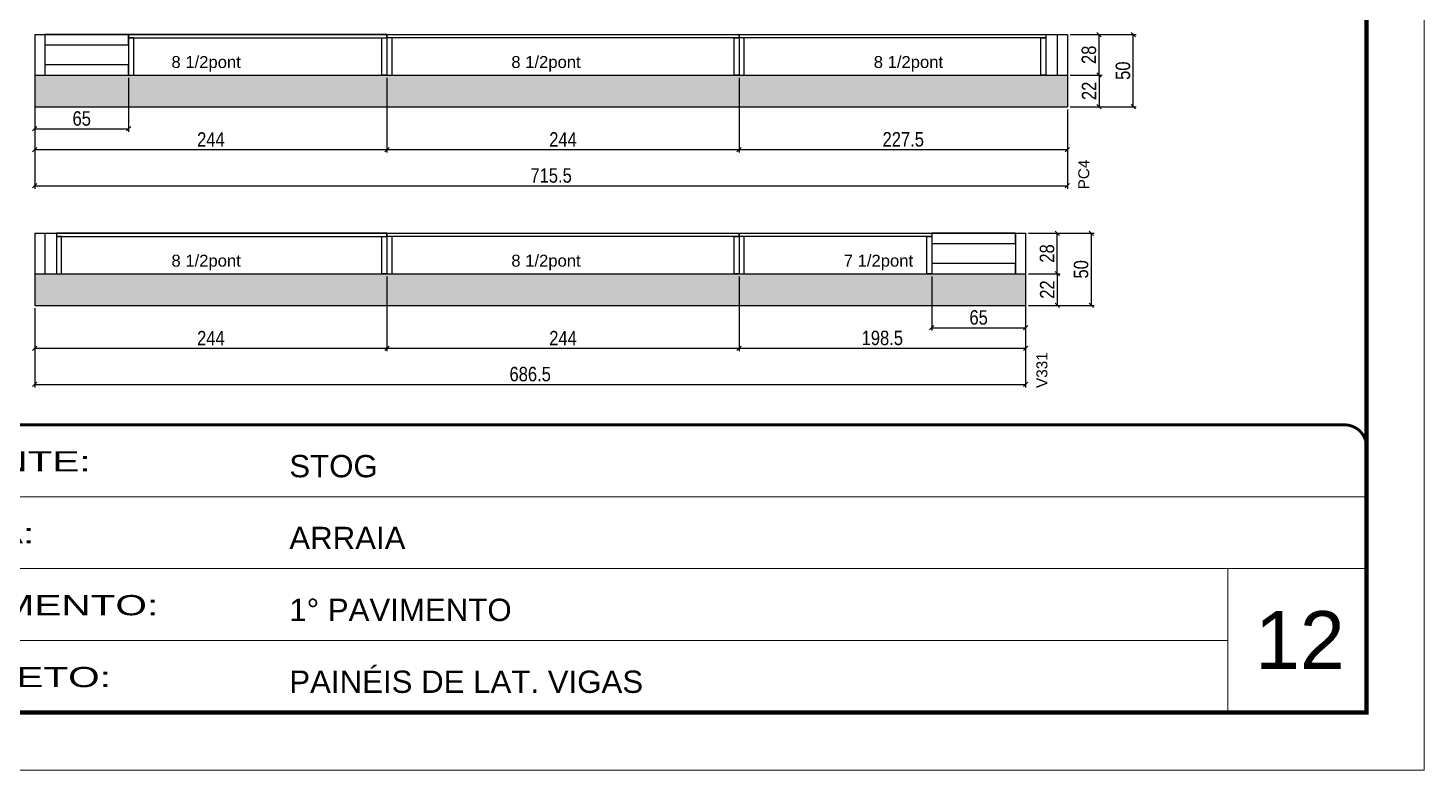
# Model space of a CAD drawing. Extents: x -3394 to 16474, y -5031 to 14397.
# Drawn here: x 9545 to 10512, y 11049 to 11564 of the extents above; entities that cross this region are included whole.
import ezdxf

# ---------------------------------------------------------------- set-up
doc = ezdxf.new("R2010")
doc.units = 0
doc.linetypes.add('CONTINUO', pattern=[0])
doc.linetypes.add('DASHED', pattern=[0.75, 0.5, -0.25])
doc.layers.get('0').update_dxf_attribs({"linetype": 'CONTINUOUS'})
doc.layers.get('Defpoints').update_dxf_attribs({"linetype": 'CONTINUOUS'})
for name, color, linetype, lineweight in [('CARIMBO', 255, 'CONTINUOUS', 9), ('Folhas', 255, 'CONTINUOUS', 9), ('SARRAFO DE PRESSAO', 251, 'DASHED', 9)]:
    doc.layers.add(name, color=color, linetype=linetype, lineweight=lineweight)
for name, color, linetype in [('COTA', 241, 'CONTINUOUS'), ('NOMENCLATURA', 7, 'CONTINUOUS'), ('Painéis', 200, 'CONTINUOUS'), ('PONTALETE', 7, 'CONTINUOUS'), ('SARR_2.2x7', 40, 'CONTINUOUS'), ('SARR_3.5x7', 81, 'CONTINUOUS')]:
    doc.layers.add(name, color=color, linetype=linetype)
doc.styles.add('ARIAL', font='arial.ttf')
doc.styles.add('COTA TECNICA', font='techl___.ttf', dxfattribs={"height": 10})
doc.styles.add('Tecnologia', font='')
doc.styles.get('Tecnologia').set_extended_font_data('Forgotten Futurist')
doc.dimstyles.new('PAINEL', dxfattribs={"dimtxt": 10, "dimasz": 3, "dimexe": 3, "dimexo": 3, "dimgap": 3, "dimtad": 1, "dimdec": 1, "dimzin": 12, "dimdsep": 46, "dimtxsty": 'COTA TECNICA', "dimblk1": 'OBLIQUE', "dimblk2": 'OBLIQUE', "dimsah": 1, "dimcen": 0.9, "dimclrd": 4, "dimclre": 4, "dimclrt": 240, "dimadec": 1, "dimazin": 3, "dimtfac": 1, "dimtdec": 1, "dimtmove": 0, "dimatfit": 3, "dimfxl": 1, "dimtolj": 1, "dimtzin": 12, "dimarcsym": 0})

# ---------------------------------------------------------------- blocks, each defined once
blk = doc.blocks.new('9999999999')
at = {"color": 30, "linetype": 'CONTINUO'}
for p, q in [((98564.56, 34379.64), (99583.98, 34379.64)), ((98564.56, 34329.83), (99487.98, 34329.83)), ((99583.98, 34329.83), (99487.98, 34329.83)), ((99487.98, 34329.83), (99487.98, 34230.21)), ((98564.56, 34280.02), (99487.98, 34280.02))]:
    blk.add_line(p, q, dxfattribs=at)
at = {"color": 30, "linetype": 'CONTINUO', "const_width": 2}
blk.add_lwpolyline([(99583.98, 34230.21), (99583.98, 34414.45, 0.414214), (99568.98, 34429.45), (98228.98, 34429.45, 0.414214), (98213.98, 34414.45), (98213.98, 34245.21, 0.414214), (98228.98, 34230.21), (99583.98, 34230.21)], format="xyb", dxfattribs=at)
at = {"layer": 'Folhas'}
blk.add_lwpolyline([(98138.98, 34190.21), (99623.98, 34190.21), (99623.98, 35240.21), (98138.98, 35240.21)], close=True, dxfattribs=at)
at = {"layer": 'Folhas', "color": 30, "const_width": 3}
blk.add_lwpolyline([(98213.98, 34230.21), (99583.98, 34230.21), (99583.98, 35200.21), (98213.98, 35200.21)], close=True, dxfattribs=at)
at = {"color": 7, "linetype": 'Continuous', "ltscale": 5, "style": 'ARIAL'}
for s, height, p in [('STOG', 15.483, (98837.68, 34393.13)), ('ARRAIA', 15.483, (98837.68, 34343.32)), ('1° PAVIMENTO', 15.4829, (98837.68, 34293.51)), ('PAINÉIS DE LAT. VIGAS', 15.4829, (98837.68, 34243.7))]:
    blk.add_text(s, height=height, dxfattribs=at).set_placement(p)
at = {"layer": 'Folhas', "color": 7, "style": 'Tecnologia', "width": 1.5}
for s, p in [('CLIENTE:', (98573.65, 34397.17)), ('OBRA:', (98573.65, 34347.31)), ('PAVIMENTO:', (98573.65, 34297.5)), ('PROJETO:', (98573.65, 34247.69))]:
    blk.add_text(s, height=14, dxfattribs=at).set_placement(p)
blk = doc.blocks.new('_Oblique')
at = {"color": 0, "linetype": 'ByBlock', "lineweight": -2}
blk.add_line((-0.5, -0.5), (0.5, 0.5), dxfattribs=at)
blk = doc.blocks.new('*D277')
at = {"layer": 'COTA', "color": 4, "linetype": 'Continuous', "lineweight": -2, "transparency": 16777216}
for p, q in [((9793.57, 11529.12), (9793.57, 11477.39)), ((9549.57, 11507.12), (9549.57, 11477.39)), ((9549.57, 11479.39), (9793.57, 11479.39))]:
    blk.add_line(p, q, dxfattribs=at)
at = {"layer": 'Defpoints', "color": 0, "linetype": 'Continuous', "transparency": 16777216}
for p in [(9793.57, 11531.12), (9549.57, 11509.12), (9793.57, 11479.39)]:
    blk.add_point(p, dxfattribs=at)
at = {"layer": 'COTA', "color": 4, "linetype": 'Continuous', "lineweight": -2, "transparency": 16777216, "xscale": 3, "yscale": 3, "zscale": 3, "rotation": 180}
blk.add_blockref('_Oblique', (9549.57, 11479.39), dxfattribs=at)
at = {"layer": 'COTA', "color": 4, "linetype": 'Continuous', "lineweight": -2, "transparency": 16777216, "xscale": 3, "yscale": 3, "zscale": 3}
blk.add_blockref('_Oblique', (9793.57, 11479.39), dxfattribs=at)
at = {"layer": 'COTA', "color": 240, "linetype": 'Continuous', "transparency": 16777216, "insert": (9671.57, 11486.46), "char_height": 10, "attachment_point": 5, "style": 'COTA TECNICA'}
blk.add_mtext('\\A1;244', dxfattribs=at)
blk = doc.blocks.new('*D278')
at = {"layer": 'COTA', "color": 4, "linetype": 'Continuous', "lineweight": -2, "transparency": 16777216}
for p, q in [((10037.57, 11529.12), (10037.57, 11477.39)), ((10265.07, 11507.12), (10265.07, 11477.39)), ((10037.57, 11479.39), (10265.07, 11479.39))]:
    blk.add_line(p, q, dxfattribs=at)
at = {"layer": 'Defpoints', "color": 0, "linetype": 'Continuous', "transparency": 16777216}
for p in [(10037.57, 11531.12), (10265.07, 11509.12), (10265.07, 11479.39)]:
    blk.add_point(p, dxfattribs=at)
at = {"layer": 'COTA', "color": 4, "linetype": 'Continuous', "lineweight": -2, "transparency": 16777216, "xscale": 3, "yscale": 3, "zscale": 3, "rotation": 180}
blk.add_blockref('_Oblique', (10037.57, 11479.39), dxfattribs=at)
at = {"layer": 'COTA', "color": 4, "linetype": 'Continuous', "lineweight": -2, "transparency": 16777216, "xscale": 3, "yscale": 3, "zscale": 3}
blk.add_blockref('_Oblique', (10265.07, 11479.39), dxfattribs=at)
at = {"layer": 'COTA', "color": 240, "linetype": 'Continuous', "transparency": 16777216, "insert": (10151.32, 11486.5), "char_height": 10, "attachment_point": 5, "style": 'COTA TECNICA'}
blk.add_mtext('\\A1;227.5', dxfattribs=at)
blk = doc.blocks.new('*D279')
at = {"layer": 'COTA', "color": 4, "linetype": 'Continuous', "lineweight": -2, "transparency": 16777216}
for p, q in [((9549.57, 11507.12), (9549.57, 11452.33)), ((10265.07, 11507.12), (10265.07, 11452.33)), ((9549.57, 11454.33), (10265.07, 11454.33))]:
    blk.add_line(p, q, dxfattribs=at)
at = {"layer": 'Defpoints', "color": 0, "linetype": 'Continuous', "transparency": 16777216}
for p in [(9549.57, 11509.12), (10265.07, 11509.12), (10265.07, 11454.33)]:
    blk.add_point(p, dxfattribs=at)
at = {"layer": 'COTA', "color": 4, "linetype": 'Continuous', "lineweight": -2, "transparency": 16777216, "xscale": 3, "yscale": 3, "zscale": 3, "rotation": 180}
blk.add_blockref('_Oblique', (9549.57, 11454.33), dxfattribs=at)
at = {"layer": 'COTA', "color": 4, "linetype": 'Continuous', "lineweight": -2, "transparency": 16777216, "xscale": 3, "yscale": 3, "zscale": 3}
blk.add_blockref('_Oblique', (10265.07, 11454.33), dxfattribs=at)
at = {"layer": 'COTA', "color": 240, "linetype": 'Continuous', "transparency": 16777216, "insert": (9907.32, 11461.44), "char_height": 10, "attachment_point": 5, "style": 'COTA TECNICA'}
blk.add_mtext('\\A1;715.5', dxfattribs=at)
blk = doc.blocks.new('*D280')
at = {"layer": 'COTA', "color": 4, "linetype": 'Continuous', "lineweight": -2, "transparency": 16777216}
for p, q in [((10267.07, 11559.12), (10289.07, 11559.12)), ((10287.07, 11531.12), (10287.07, 11559.12)), ((10267.07, 11531.12), (10289.07, 11531.12))]:
    blk.add_line(p, q, dxfattribs=at)
at = {"layer": 'Defpoints', "color": 0, "linetype": 'Continuous', "transparency": 16777216}
for p in [(10265.07, 11559.12), (10287.07, 11559.12), (10265.07, 11531.12)]:
    blk.add_point(p, dxfattribs=at)
at = {"layer": 'COTA', "color": 4, "linetype": 'Continuous', "lineweight": -2, "transparency": 16777216, "xscale": 3, "yscale": 3, "zscale": 3}
for p, rotation in [((10287.07, 11559.12), 90), ((10287.07, 11531.12), 270)]:
    blk.add_blockref('_Oblique', p, dxfattribs=dict(at, rotation=rotation))
at = {"layer": 'COTA', "color": 240, "linetype": 'Continuous', "transparency": 16777216, "insert": (10279.98, 11545.12), "char_height": 10, "attachment_point": 5, "rotation": 90, "style": 'COTA TECNICA'}
blk.add_mtext('\\A1;28', dxfattribs=at)
blk = doc.blocks.new('*D281')
at = {"layer": 'COTA', "color": 4, "linetype": 'Continuous', "lineweight": -2, "transparency": 16777216}
for p, q in [((10267.07, 11531.12), (10289.07, 11531.12)), ((10287.07, 11531.12), (10287.07, 11509.12)), ((10267.07, 11509.12), (10289.07, 11509.12))]:
    blk.add_line(p, q, dxfattribs=at)
at = {"layer": 'Defpoints', "color": 0, "linetype": 'Continuous', "transparency": 16777216}
for p in [(10265.07, 11531.12), (10265.07, 11509.12), (10287.07, 11509.12)]:
    blk.add_point(p, dxfattribs=at)
at = {"layer": 'COTA', "color": 4, "linetype": 'Continuous', "lineweight": -2, "transparency": 16777216, "xscale": 3, "yscale": 3, "zscale": 3}
for p, rotation in [((10287.07, 11531.12), 90), ((10287.07, 11509.12), 270)]:
    blk.add_blockref('_Oblique', p, dxfattribs=dict(at, rotation=rotation))
at = {"layer": 'COTA', "color": 240, "linetype": 'Continuous', "transparency": 16777216, "insert": (10280.07, 11520.12), "char_height": 10, "attachment_point": 5, "rotation": 90, "style": 'COTA TECNICA'}
blk.add_mtext('\\A1;22', dxfattribs=at)
blk = doc.blocks.new('*D282')
at = {"layer": 'COTA', "color": 4, "linetype": 'Continuous', "lineweight": -2, "transparency": 16777216}
for p, q in [((10267.07, 11559.12), (10312.69, 11559.12)), ((10310.69, 11509.12), (10310.69, 11559.12)), ((10267.07, 11509.12), (10312.69, 11509.12))]:
    blk.add_line(p, q, dxfattribs=at)
at = {"layer": 'Defpoints', "color": 0, "linetype": 'Continuous', "transparency": 16777216}
for p in [(10265.07, 11559.12), (10310.69, 11559.12), (10265.07, 11509.12)]:
    blk.add_point(p, dxfattribs=at)
at = {"layer": 'COTA', "color": 4, "linetype": 'Continuous', "lineweight": -2, "transparency": 16777216, "xscale": 3, "yscale": 3, "zscale": 3}
for p, rotation in [((10310.69, 11559.12), 90), ((10310.69, 11509.12), 270)]:
    blk.add_blockref('_Oblique', p, dxfattribs=dict(at, rotation=rotation))
at = {"layer": 'COTA', "color": 240, "linetype": 'Continuous', "transparency": 16777216, "insert": (10303.58, 11534.12), "char_height": 10, "attachment_point": 5, "rotation": 90, "style": 'COTA TECNICA'}
blk.add_mtext('\\A1;50', dxfattribs=at)
blk = doc.blocks.new('*D283')
at = {"layer": 'COTA', "color": 4, "linetype": 'Continuous', "lineweight": -2, "transparency": 16777216}
for p, q in [((9793.57, 11529.12), (9793.57, 11477.39)), ((10037.57, 11529.12), (10037.57, 11477.39)), ((9793.57, 11479.39), (10037.57, 11479.39))]:
    blk.add_line(p, q, dxfattribs=at)
at = {"layer": 'Defpoints', "color": 0, "linetype": 'Continuous', "transparency": 16777216}
for p in [(9793.57, 11531.12), (10037.57, 11531.12), (10037.57, 11479.39)]:
    blk.add_point(p, dxfattribs=at)
at = {"layer": 'COTA', "color": 4, "linetype": 'Continuous', "lineweight": -2, "transparency": 16777216, "xscale": 3, "yscale": 3, "zscale": 3, "rotation": 180}
blk.add_blockref('_Oblique', (9793.57, 11479.39), dxfattribs=at)
at = {"layer": 'COTA', "color": 4, "linetype": 'Continuous', "lineweight": -2, "transparency": 16777216, "xscale": 3, "yscale": 3, "zscale": 3}
blk.add_blockref('_Oblique', (10037.57, 11479.39), dxfattribs=at)
at = {"layer": 'COTA', "color": 240, "linetype": 'Continuous', "transparency": 16777216, "insert": (9915.57, 11486.46), "char_height": 10, "attachment_point": 5, "style": 'COTA TECNICA'}
blk.add_mtext('\\A1;244', dxfattribs=at)
blk = doc.blocks.new('*D284')
at = {"layer": 'COTA', "color": 4, "linetype": 'Continuous', "lineweight": -2, "transparency": 16777216}
for p, q in [((9793.57, 11391.44), (9793.57, 11339.71)), ((9549.57, 11369.44), (9549.57, 11339.71)), ((9549.57, 11341.71), (9793.57, 11341.71))]:
    blk.add_line(p, q, dxfattribs=at)
at = {"layer": 'Defpoints', "color": 0, "linetype": 'Continuous', "transparency": 16777216}
for p in [(9793.57, 11393.44), (9549.57, 11371.44), (9793.57, 11341.71)]:
    blk.add_point(p, dxfattribs=at)
at = {"layer": 'COTA', "color": 4, "linetype": 'Continuous', "lineweight": -2, "transparency": 16777216, "xscale": 3, "yscale": 3, "zscale": 3, "rotation": 180}
blk.add_blockref('_Oblique', (9549.57, 11341.71), dxfattribs=at)
at = {"layer": 'COTA', "color": 4, "linetype": 'Continuous', "lineweight": -2, "transparency": 16777216, "xscale": 3, "yscale": 3, "zscale": 3}
blk.add_blockref('_Oblique', (9793.57, 11341.71), dxfattribs=at)
at = {"layer": 'COTA', "color": 240, "linetype": 'Continuous', "transparency": 16777216, "insert": (9671.57, 11348.78), "char_height": 10, "attachment_point": 5, "style": 'COTA TECNICA'}
blk.add_mtext('\\A1;244', dxfattribs=at)
blk = doc.blocks.new('*D285')
at = {"layer": 'COTA', "color": 4, "linetype": 'Continuous', "lineweight": -2, "transparency": 16777216}
for p, q in [((10037.57, 11391.44), (10037.57, 11339.71)), ((10236.07, 11369.44), (10236.07, 11339.71)), ((10037.57, 11341.71), (10236.07, 11341.71))]:
    blk.add_line(p, q, dxfattribs=at)
at = {"layer": 'Defpoints', "color": 0, "linetype": 'Continuous', "transparency": 16777216}
for p in [(10037.57, 11393.44), (10236.07, 11371.44), (10236.07, 11341.71)]:
    blk.add_point(p, dxfattribs=at)
at = {"layer": 'COTA', "color": 4, "linetype": 'Continuous', "lineweight": -2, "transparency": 16777216, "xscale": 3, "yscale": 3, "zscale": 3, "rotation": 180}
blk.add_blockref('_Oblique', (10037.57, 11341.71), dxfattribs=at)
at = {"layer": 'COTA', "color": 4, "linetype": 'Continuous', "lineweight": -2, "transparency": 16777216, "xscale": 3, "yscale": 3, "zscale": 3}
blk.add_blockref('_Oblique', (10236.07, 11341.71), dxfattribs=at)
at = {"layer": 'COTA', "color": 240, "linetype": 'Continuous', "transparency": 16777216, "insert": (10136.82, 11348.84), "char_height": 10, "attachment_point": 5, "style": 'COTA TECNICA'}
blk.add_mtext('\\A1;198.5', dxfattribs=at)
blk = doc.blocks.new('*D286')
at = {"layer": 'COTA', "color": 4, "linetype": 'Continuous', "lineweight": -2, "transparency": 16777216}
for p, q in [((9549.57, 11369.44), (9549.57, 11314.65)), ((10236.07, 11369.44), (10236.07, 11314.65)), ((9549.57, 11316.65), (10236.07, 11316.65))]:
    blk.add_line(p, q, dxfattribs=at)
at = {"layer": 'Defpoints', "color": 0, "linetype": 'Continuous', "transparency": 16777216}
for p in [(9549.57, 11371.44), (10236.07, 11371.44), (10236.07, 11316.65)]:
    blk.add_point(p, dxfattribs=at)
at = {"layer": 'COTA', "color": 4, "linetype": 'Continuous', "lineweight": -2, "transparency": 16777216, "xscale": 3, "yscale": 3, "zscale": 3, "rotation": 180}
blk.add_blockref('_Oblique', (9549.57, 11316.65), dxfattribs=at)
at = {"layer": 'COTA', "color": 4, "linetype": 'Continuous', "lineweight": -2, "transparency": 16777216, "xscale": 3, "yscale": 3, "zscale": 3}
blk.add_blockref('_Oblique', (10236.07, 11316.65), dxfattribs=at)
at = {"layer": 'COTA', "color": 240, "linetype": 'Continuous', "transparency": 16777216, "insert": (9892.82, 11323.78), "char_height": 10, "attachment_point": 5, "style": 'COTA TECNICA'}
blk.add_mtext('\\A1;686.5', dxfattribs=at)
blk = doc.blocks.new('*D287')
at = {"layer": 'COTA', "color": 4, "linetype": 'Continuous', "lineweight": -2, "transparency": 16777216}
for p, q in [((10238.07, 11421.44), (10260.07, 11421.44)), ((10258.07, 11393.44), (10258.07, 11421.44)), ((10238.07, 11393.44), (10260.07, 11393.44))]:
    blk.add_line(p, q, dxfattribs=at)
at = {"layer": 'Defpoints', "color": 0, "linetype": 'Continuous', "transparency": 16777216}
for p in [(10236.07, 11421.44), (10258.07, 11421.44), (10236.07, 11393.44)]:
    blk.add_point(p, dxfattribs=at)
at = {"layer": 'COTA', "color": 4, "linetype": 'Continuous', "lineweight": -2, "transparency": 16777216, "xscale": 3, "yscale": 3, "zscale": 3}
for p, rotation in [((10258.07, 11421.44), 90), ((10258.07, 11393.44), 270)]:
    blk.add_blockref('_Oblique', p, dxfattribs=dict(at, rotation=rotation))
at = {"layer": 'COTA', "color": 240, "linetype": 'Continuous', "transparency": 16777216, "insert": (10250.98, 11407.44), "char_height": 10, "attachment_point": 5, "rotation": 90, "style": 'COTA TECNICA'}
blk.add_mtext('\\A1;28', dxfattribs=at)
blk = doc.blocks.new('*D288')
at = {"layer": 'COTA', "color": 4, "linetype": 'Continuous', "lineweight": -2, "transparency": 16777216}
for p, q in [((10238.07, 11393.44), (10260.07, 11393.44)), ((10258.07, 11393.44), (10258.07, 11371.44)), ((10238.07, 11371.44), (10260.07, 11371.44))]:
    blk.add_line(p, q, dxfattribs=at)
at = {"layer": 'Defpoints', "color": 0, "linetype": 'Continuous', "transparency": 16777216}
for p in [(10236.07, 11393.44), (10236.07, 11371.44), (10258.07, 11371.44)]:
    blk.add_point(p, dxfattribs=at)
at = {"layer": 'COTA', "color": 4, "linetype": 'Continuous', "lineweight": -2, "transparency": 16777216, "xscale": 3, "yscale": 3, "zscale": 3}
for p, rotation in [((10258.07, 11393.44), 90), ((10258.07, 11371.44), 270)]:
    blk.add_blockref('_Oblique', p, dxfattribs=dict(at, rotation=rotation))
at = {"layer": 'COTA', "color": 240, "linetype": 'Continuous', "transparency": 16777216, "insert": (10251.07, 11382.44), "char_height": 10, "attachment_point": 5, "rotation": 90, "style": 'COTA TECNICA'}
blk.add_mtext('\\A1;22', dxfattribs=at)
blk = doc.blocks.new('*D289')
at = {"layer": 'COTA', "color": 4, "linetype": 'Continuous', "lineweight": -2, "transparency": 16777216}
for p, q in [((10238.07, 11421.44), (10283.69, 11421.44)), ((10281.69, 11371.44), (10281.69, 11421.44)), ((10238.07, 11371.44), (10283.69, 11371.44))]:
    blk.add_line(p, q, dxfattribs=at)
at = {"layer": 'Defpoints', "color": 0, "linetype": 'Continuous', "transparency": 16777216}
for p in [(10236.07, 11421.44), (10281.69, 11421.44), (10236.07, 11371.44)]:
    blk.add_point(p, dxfattribs=at)
at = {"layer": 'COTA', "color": 4, "linetype": 'Continuous', "lineweight": -2, "transparency": 16777216, "xscale": 3, "yscale": 3, "zscale": 3}
for p, rotation in [((10281.69, 11421.44), 90), ((10281.69, 11371.44), 270)]:
    blk.add_blockref('_Oblique', p, dxfattribs=dict(at, rotation=rotation))
at = {"layer": 'COTA', "color": 240, "linetype": 'Continuous', "transparency": 16777216, "insert": (10274.58, 11396.44), "char_height": 10, "attachment_point": 5, "rotation": 90, "style": 'COTA TECNICA'}
blk.add_mtext('\\A1;50', dxfattribs=at)
blk = doc.blocks.new('*D290')
at = {"layer": 'COTA', "color": 4, "linetype": 'Continuous', "lineweight": -2, "transparency": 16777216}
for p, q in [((9793.57, 11391.44), (9793.57, 11339.71)), ((10037.57, 11391.44), (10037.57, 11339.71)), ((9793.57, 11341.71), (10037.57, 11341.71))]:
    blk.add_line(p, q, dxfattribs=at)
at = {"layer": 'Defpoints', "color": 0, "linetype": 'Continuous', "transparency": 16777216}
for p in [(9793.57, 11393.44), (10037.57, 11393.44), (10037.57, 11341.71)]:
    blk.add_point(p, dxfattribs=at)
at = {"layer": 'COTA', "color": 4, "linetype": 'Continuous', "lineweight": -2, "transparency": 16777216, "xscale": 3, "yscale": 3, "zscale": 3, "rotation": 180}
blk.add_blockref('_Oblique', (9793.57, 11341.71), dxfattribs=at)
at = {"layer": 'COTA', "color": 4, "linetype": 'Continuous', "lineweight": -2, "transparency": 16777216, "xscale": 3, "yscale": 3, "zscale": 3}
blk.add_blockref('_Oblique', (10037.57, 11341.71), dxfattribs=at)
at = {"layer": 'COTA', "color": 240, "linetype": 'Continuous', "transparency": 16777216, "insert": (9915.57, 11348.78), "char_height": 10, "attachment_point": 5, "style": 'COTA TECNICA'}
blk.add_mtext('\\A1;244', dxfattribs=at)
blk = doc.blocks.new('*D2077')
at = {"layer": 'COTA', "color": 4, "linetype": 'Continuous', "lineweight": -2, "transparency": 16777216}
for p, q in [((9549.57, 11529.12), (9549.57, 11491.83)), ((9614.57, 11529.12), (9614.57, 11491.83)), ((9549.57, 11493.83), (9614.57, 11493.83))]:
    blk.add_line(p, q, dxfattribs=at)
at = {"layer": 'Defpoints', "color": 0, "linetype": 'Continuous', "transparency": 16777216}
for p in [(9549.57, 11531.12), (9614.57, 11531.12), (9614.57, 11493.83)]:
    blk.add_point(p, dxfattribs=at)
at = {"layer": 'COTA', "color": 4, "linetype": 'Continuous', "lineweight": -2, "transparency": 16777216, "xscale": 3, "yscale": 3, "zscale": 3, "rotation": 180}
blk.add_blockref('_Oblique', (9549.57, 11493.83), dxfattribs=at)
at = {"layer": 'COTA', "color": 4, "linetype": 'Continuous', "lineweight": -2, "transparency": 16777216, "xscale": 3, "yscale": 3, "zscale": 3}
blk.add_blockref('_Oblique', (9614.57, 11493.83), dxfattribs=at)
at = {"layer": 'COTA', "color": 240, "linetype": 'Continuous', "transparency": 16777216, "insert": (9582.07, 11500.94), "char_height": 10, "attachment_point": 5, "style": 'COTA TECNICA'}
blk.add_mtext('\\A1;65', dxfattribs=at)
blk = doc.blocks.new('*D2078')
at = {"layer": 'COTA', "color": 4, "linetype": 'Continuous', "lineweight": -2, "transparency": 16777216}
for p, q in [((10171.07, 11391.44), (10171.07, 11353.96)), ((10236.07, 11391.44), (10236.07, 11353.96)), ((10171.07, 11355.96), (10236.07, 11355.96))]:
    blk.add_line(p, q, dxfattribs=at)
at = {"layer": 'Defpoints', "color": 0, "linetype": 'Continuous', "transparency": 16777216}
for p in [(10171.07, 11393.44), (10236.07, 11393.44), (10236.07, 11355.96)]:
    blk.add_point(p, dxfattribs=at)
at = {"layer": 'COTA', "color": 4, "linetype": 'Continuous', "lineweight": -2, "transparency": 16777216, "xscale": 3, "yscale": 3, "zscale": 3, "rotation": 180}
blk.add_blockref('_Oblique', (10171.07, 11355.96), dxfattribs=at)
at = {"layer": 'COTA', "color": 4, "linetype": 'Continuous', "lineweight": -2, "transparency": 16777216, "xscale": 3, "yscale": 3, "zscale": 3}
blk.add_blockref('_Oblique', (10236.07, 11355.96), dxfattribs=at)
at = {"layer": 'COTA', "color": 240, "linetype": 'Continuous', "transparency": 16777216, "insert": (10203.57, 11363.07), "char_height": 10, "attachment_point": 5, "style": 'COTA TECNICA'}
blk.add_mtext('\\A1;65', dxfattribs=at)

msp = doc.modelspace()

# ---------------------------------------------------------------- hatches: boundary and pattern name
at = {"layer": 'COTA', "linetype": 'Continuous'}
h = msp.add_hatch(dxfattribs=at)
h.set_pattern_fill('AR-CONC', color=256, scale=0.05)
h.set_pattern_definition([(50, (4716.4674, 7666.379), (9.1092334, -0.796954), [0.9525, -10.4775]), (355, (4716.467, 7666.379), (-1.762171, 9.552842), [0.762, -8.382029]), (100.45144, (4717.2265, 7666.313), (7.347062, 8.755888), [0.8095, -8.904512]), (46.1842, (4716.467, 7668.919), (13.553952, -2.102116), [1.42875, -15.71625]), (96.63556, (4717.597, 7668.744), (11.870207, 12.371306), [1.21425, -13.35678]), (351.18415, (4716.467, 7668.919), (11.870207, 12.371306), [1.142998, -12.572987]), (21, (4717.7374, 7668.284), (7.5807196, -5.11326), [0.9525, -10.4775]), (326, (4717.737, 7668.284), (3.090101, 9.209398), [0.762, -8.382]), (71.45144, (4718.369, 7667.858), (10.670821, 4.096138), [0.8095, -8.904497]), (37.5, (4716.4674, 7666.379), (0.1544302, 4.227752), [0, -8.2804, 0, -8.509, 0, -8.41375]), (7.5, (4716.4674, 7666.379), (3.340983, 5.0090287), [0, -4.8514, 0, -8.0899, 0, -3.20675]), (327.5, (4713.6353, 7666.379), (6.7795298, -0.2864372), [0, -3.175, 0, -9.906, 0, -13.1445]), (317.5, (4712.365, 7666.379), (7.406459, 1.2713246), [0, -4.1275, 0, -6.5786, 0, -9.3345])])
h.paths.add_polyline_path([(10265.07, 11509.12), (9549.57, 11509.12), (9549.57, 11531.12), (10265.07, 11531.12)])
h = msp.add_hatch(dxfattribs=at)
h.set_pattern_fill('AR-CONC', color=256, scale=0.05)
h.set_pattern_definition([(50, (4716.4674, 7528.698), (9.1092334, -0.796954), [0.9525, -10.4775]), (355, (4716.467, 7528.698), (-1.762171, 9.552842), [0.762, -8.382029]), (100.45144, (4717.2265, 7528.632), (7.347062, 8.755888), [0.8095, -8.904512]), (46.1842, (4716.467, 7531.238), (13.553952, -2.102116), [1.42875, -15.71625]), (96.63556, (4717.597, 7531.063), (11.870207, 12.371306), [1.21425, -13.35678]), (351.18415, (4716.467, 7531.238), (11.870207, 12.371306), [1.142998, -12.572987]), (21, (4717.7374, 7530.603), (7.5807196, -5.11326), [0.9525, -10.4775]), (326, (4717.737, 7530.603), (3.090101, 9.209398), [0.762, -8.382]), (71.45144, (4718.369, 7530.177), (10.670821, 4.096138), [0.8095, -8.904497]), (37.5, (4716.4674, 7528.698), (0.1544302, 4.227752), [0, -8.2804, 0, -8.509, 0, -8.41375]), (7.5, (4716.4674, 7528.698), (3.340983, 5.0090287), [0, -4.8514, 0, -8.0899, 0, -3.20675]), (327.5, (4713.6353, 7528.698), (6.7795298, -0.2864372), [0, -3.175, 0, -9.906, 0, -13.1445]), (317.5, (4712.365, 7528.698), (7.406459, 1.2713246), [0, -4.1275, 0, -6.5786, 0, -9.3345])])
h.paths.add_polyline_path([(10236.07, 11371.44), (9549.57, 11371.44), (9549.57, 11393.44), (10236.07, 11393.44)])

# ---------------------------------------------------------------- linework, layer by layer
for p, q in [((9549.57, 11531.12), (9549.57, 11509.12)), ((10265.07, 11531.12), (10265.07, 11509.12)), ((9549.57, 11509.12), (10265.07, 11509.12)), ((9549.57, 11393.44), (9549.57, 11371.44)), ((10236.07, 11393.44), (10236.07, 11371.44)), ((9549.57, 11371.44), (10236.07, 11371.44))]:
    msp.add_line(p, q, dxfattribs=at)
at = {"layer": 'Painéis', "linetype": 'Continuous'}
for p, q in [((9549.57, 11559.12), (10265.07, 11559.12)), ((9549.57, 11559.12), (9549.57, 11531.12)), ((9793.57, 11559.12), (9793.57, 11531.12)), ((10037.57, 11559.12), (10037.57, 11531.12)), ((10265.07, 11559.12), (10265.07, 11531.12)), ((9549.57, 11531.12), (10265.07, 11531.12)), ((9549.57, 11421.44), (10236.07, 11421.44)), ((9549.57, 11421.44), (9549.57, 11393.44)), ((9793.57, 11421.44), (9793.57, 11393.44)), ((10037.57, 11421.44), (10037.57, 11393.44)), ((10236.07, 11421.44), (10236.07, 11393.44)), ((9549.57, 11393.44), (10236.07, 11393.44))]:
    msp.add_line(p, q, dxfattribs=at)
at = {"layer": 'SARR_2.2x7', "ltscale": 25}
for p, q in [((9556.57, 11559.12), (9556.57, 11531.12, 0)), ((10258.07, 11559.12, 0), (10258.07, 11531.12, 0)), ((9556.57, 11421.44), (9556.57, 11393.44, 0)), ((10229.07, 11421.44, 0), (10229.07, 11393.44, 0))]:
    msp.add_line(p, q, dxfattribs=at)
at = {"layer": 'SARR_2.2x7', "linetype": 'Continuous', "elevation": 0}
for points in [[(9556.57, 11552.12), (9614.57, 11552.12), (9614.57, 11559.12), (9556.57, 11559.12)], [(9556.57, 11531.12), (9614.57, 11531.12), (9614.57, 11538.12), (9556.57, 11538.12)], [(10171.07, 11414.44), (10229.07, 11414.44), (10229.07, 11421.44), (10171.07, 11421.44)]]:
    msp.add_lwpolyline(points, close=True, dxfattribs=at)
at = {"layer": 'SARR_2.2x7', "ltscale": 25, "elevation": 0}
for points in [[(9614.57, 11556.92), (9793.57, 11556.92), (9793.57, 11559.12), (9614.57, 11559.12)], [(10037.57, 11556.92), (9793.57, 11556.92), (9793.57, 11559.12), (10037.57, 11559.12)], [(10250.07, 11556.92), (10037.57, 11556.92), (10037.57, 11559.12), (10250.07, 11559.12)], [(9564.57, 11419.24), (9793.57, 11419.24), (9793.57, 11421.44), (9564.57, 11421.44)], [(10037.57, 11419.24), (9793.57, 11419.24), (9793.57, 11421.44), (10037.57, 11421.44)], [(10171.07, 11419.24), (10037.57, 11419.24), (10037.57, 11421.44), (10171.07, 11421.44)]]:
    msp.add_lwpolyline(points, close=True, dxfattribs=at)
at = {"layer": 'SARR_2.2x7', "linetype": 'Continuous'}
msp.add_lwpolyline([(10171.07, 11393.44), (10229.07, 11393.44), (10229.07, 11400.44), (10171.07, 11400.44)], close=True, dxfattribs=at)
at = {"layer": 'SARR_3.5x7', "elevation": 0}
for points in [[(9614.57, 11531.12), (9618.07, 11531.12), (9618.07, 11556.92), (9614.57, 11556.92)], [(9793.57, 11531.12), (9790.07, 11531.12), (9790.07, 11556.92), (9793.57, 11556.92)], [(9793.57, 11531.12), (9797.07, 11531.12), (9797.07, 11556.92), (9793.57, 11556.92)], [(10037.57, 11531.12), (10034.07, 11531.12), (10034.07, 11556.92), (10037.57, 11556.92)], [(10037.57, 11531.12), (10041.07, 11531.12), (10041.07, 11556.92), (10037.57, 11556.92)], [(10250.07, 11531.12), (10246.57, 11531.12), (10246.57, 11556.92), (10250.07, 11556.92)], [(9564.57, 11393.44), (9568.07, 11393.44), (9568.07, 11419.24), (9564.57, 11419.24)], [(9793.57, 11393.44), (9790.07, 11393.44), (9790.07, 11419.24), (9793.57, 11419.24)], [(9793.57, 11393.44), (9797.07, 11393.44), (9797.07, 11419.24), (9793.57, 11419.24)], [(10037.57, 11393.44), (10034.07, 11393.44), (10034.07, 11419.24), (10037.57, 11419.24)], [(10037.57, 11393.44), (10041.07, 11393.44), (10041.07, 11419.24), (10037.57, 11419.24)], [(10171.07, 11393.44), (10167.57, 11393.44), (10167.57, 11419.24), (10171.07, 11419.24)]]:
    msp.add_lwpolyline(points, close=True, dxfattribs=at)

# ---------------------------------------------------------------- block references
at = {"layer": 'SARRAFO DE PRESSAO', "color": 6, "linetype": 'ByBlock'}
msp.add_blockref('9999999999', (-89111.77, -23140.8), dxfattribs=at)

# ---------------------------------------------------------------- texts
at = {"layer": 'CARIMBO', "style": 'ARIAL'}
msp.add_text('12', height=40, dxfattribs=at).set_placement((10395.07, 11119.55))
at = {"layer": 'NOMENCLATURA', "linetype": 'Continuous', "style": 'ARIAL'}
for s, p in [('PC4', (10280.18, 11451.89, 0)), ('V331', (10251.18, 11314.21, 0))]:
    msp.add_text(s, height=7.567, rotation=90, dxfattribs=at).set_placement(p)
at = {"layer": 'PONTALETE', "linetype": 'Continuous', "style": 'ARIAL'}
for s, p in [('8 1/2pont', (9644.25, 11536.01, 0)), ('8 1/2pont', (9879.75, 11536.01, 0)), ('8 1/2pont', (10130.87, 11536.01, 0)), ('8 1/2pont', (9644.25, 11398.33, 0)), ('8 1/2pont', (9879.75, 11398.33, 0)), ('7 1/2pont', (10110.09, 11398.33, 0))]:
    msp.add_text(s, height=8.25, dxfattribs=at).set_placement(p)

# ---------------------------------------------------------------- dimensions: what is measured, and where the dimension line sits
at = {"layer": 'COTA', "linetype": 'Continuous'}
for base, p1, p2, angle, picture, middle in [((10287.07, 11559.12), (10265.07, 11531.12), (10265.07, 11559.12), 270, '*D280', (10279.98, 11545.12)), ((10310.69, 11559.12), (10265.07, 11509.12), (10265.07, 11559.12), 90, '*D282', (10303.58, 11534.12)), ((10287.07, 11509.12), (10265.07, 11531.12), (10265.07, 11509.12), 90, '*D281', (10280.07, 11520.12)), ((10258.07, 11421.44), (10236.07, 11393.44), (10236.07, 11421.44), 270, '*D287', (10250.98, 11407.44)), ((10281.69, 11421.44), (10236.07, 11371.44), (10236.07, 11421.44), 90, '*D289', (10274.58, 11396.44)), ((10258.07, 11371.44), (10236.07, 11393.44), (10236.07, 11371.44), 90, '*D288', (10251.07, 11382.44))]:
    dim = msp.add_linear_dim(base=base, p1=p1, p2=p2, angle=angle, dimstyle='PAINEL', override={"dimexe": 2, "dimexo": 2, "dimgap": 2, "dimadec": 8, "dimtix": 1, "dimatfit": 2, "dimldrblk": 'Oblique'}, dxfattribs=at)
    dim.commit()
    dim.dimension.update_dxf_attribs({"geometry": picture, "text_midpoint": middle})
for base, p1, p2, picture, middle in [((9793.57, 11479.39), (9549.57, 11509.12), (9793.57, 11531.12), '*D277', (9671.57, 11486.46)), ((9614.57, 11493.83), (9549.57, 11531.12), (9614.57, 11531.12), '*D2077', (9582.07, 11500.94)), ((10037.57, 11479.39), (9793.57, 11531.12), (10037.57, 11531.12), '*D283', (9915.57, 11486.46)), ((10265.07, 11479.39), (10037.57, 11531.12), (10265.07, 11509.12), '*D278', (10151.32, 11486.5)), ((10265.07, 11454.33), (9549.57, 11509.12), (10265.07, 11509.12), '*D279', (9907.32, 11461.44)), ((9793.57, 11341.71), (9549.57, 11371.44), (9793.57, 11393.44), '*D284', (9671.57, 11348.78)), ((10037.57, 11341.71), (9793.57, 11393.44), (10037.57, 11393.44), '*D290', (9915.57, 11348.78)), ((10236.07, 11341.71), (10037.57, 11393.44), (10236.07, 11371.44), '*D285', (10136.82, 11348.84)), ((10236.07, 11355.96), (10171.07, 11393.44), (10236.07, 11393.44), '*D2078', (10203.57, 11363.07)), ((10236.07, 11316.65), (9549.57, 11371.44), (10236.07, 11371.44), '*D286', (9892.82, 11323.78))]:
    dim = msp.add_linear_dim(base=base, p1=p1, p2=p2, dimstyle='PAINEL', override={"dimexe": 2, "dimexo": 2, "dimgap": 2, "dimadec": 8, "dimtix": 1, "dimatfit": 2, "dimldrblk": 'Oblique'}, dxfattribs=at)
    dim.commit()
    dim.dimension.update_dxf_attribs({"geometry": picture, "text_midpoint": middle})

doc.saveas('drawing.dxf')
